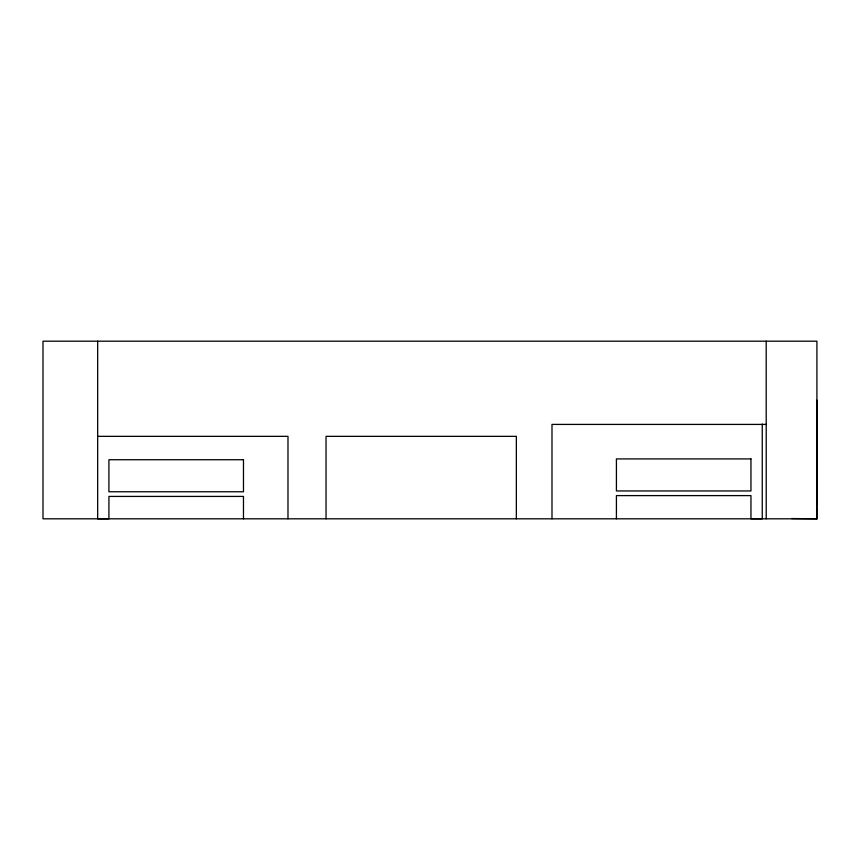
<?xml version="1.0" encoding="UTF-8"?>
<svg xmlns="http://www.w3.org/2000/svg" width="860" height="860" viewBox="0 0 860 860"><rect width="100%" height="100%" fill="white"/><g stroke="black" fill="none" stroke-linecap="round" stroke-linejoin="round"><path stroke-width="1.29" d="M791.63 518.548L816.914 518.817L43 518.817L43 341.183L816.914 341.183L816.914 518.817L816.914 507.722M816.914 506.121L816.925 400.212M816.914 443.781L817 417.315M817 421.035L816.914 443.62M766.206 424.41L551.991 424.41L551.991 518.817M97.674 436.342L287.982 436.342L287.982 518.817M816.914 452.747L816.914 454.553M816.914 457.456L816.914 461.723M766.206 341.183L766.206 518.817M762.25 423.991L762.25 518.817L750.963 518.784L750.963 495.607L616.416 495.607L616.416 518.806M516.355 518.817L516.355 436.342L326.048 436.342L326.048 518.817M243.477 518.806L243.477 496.424L108.919 496.424L108.919 518.806L97.674 518.817L97.674 341.183M750.963 458.917L616.416 458.917L616.416 490.952L750.963 490.952L750.963 458.917M243.477 459.735L108.919 459.735L108.919 491.769L243.477 491.769L243.477 459.735"/></g></svg>
